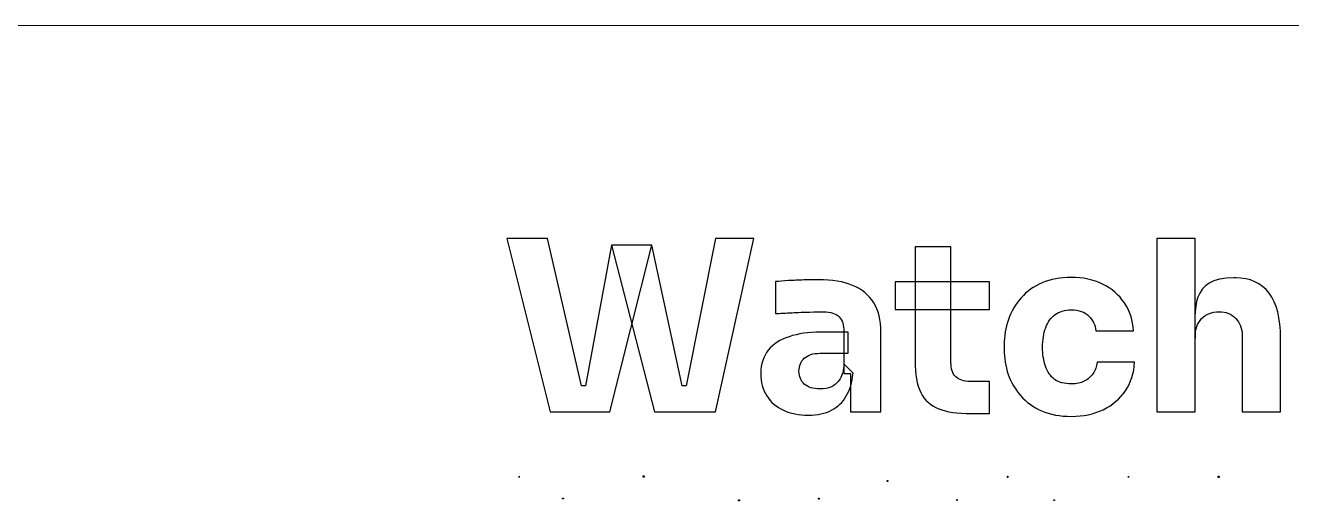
# Model space of a CAD drawing. Header units: millimetres. Extents: x -62 to 62, y -18 to 19.
# Drawn here: x -20.12 to 0.93, y 10.62 to 18.52 of the extents above; entities that cross this region are included whole.
import ezdxf
from ezdxf.lldxf.tags import DXFTag

# ---------------------------------------------------------------- set-up
doc = ezdxf.new("R2010")
doc.units = ezdxf.units.MM
doc.header["$MEASUREMENT"] = 0
doc.header["$XCLIPFRAME"] = 0
doc.layers.add('Layer 1', color=7, linetype='Continuous')
tags = doc.linetypes.add('New Line21', pattern=[0.2, 0.1, -0.1]).pattern_tags.tags
tags[6:7] = [DXFTag(74, 4), DXFTag(75, 0), DXFTag(340, '0'), DXFTag(46, 1.0), DXFTag(50, 0.0), DXFTag(44, 0.0), DXFTag(45, 0.0)]
tags[4:5] = [DXFTag(74, 4), DXFTag(75, 0), DXFTag(340, '0'), DXFTag(46, 1.0), DXFTag(50, 0.0), DXFTag(44, 0.0), DXFTag(45, 0.0)]
picture_1 = doc.add_image_def('image32.png', size_in_pixel=(97, 103))
picture_2 = doc.add_image_def('image33.png', size_in_pixel=(21, 103))
picture_3 = doc.add_image_def('image34.png', size_in_pixel=(61, 77))
picture_4 = doc.add_image_def('image35.png', size_in_pixel=(22, 103))
picture_5 = doc.add_image_def('image36.png', size_in_pixel=(40, 75))
picture_6 = doc.add_image_def('image37.png', size_in_pixel=(51, 99))
picture_7 = doc.add_image_def('image38.png', size_in_pixel=(61, 79))
picture_8 = doc.add_image_def('image39.png', size_in_pixel=(62, 77))
picture_9 = doc.add_image_def('image40.png', size_in_pixel=(76, 106))
picture_10 = doc.add_image_def('image41.png', size_in_pixel=(64, 77))
picture_11 = doc.add_image_def('image42.png', size_in_pixel=(10, 103))

msp = doc.modelspace()

# ---------------------------------------------------------------- linework, layer by layer
at = {"layer": 'Layer 1', "color": 1, "linetype": 'New Line21', "lineweight": 5}
msp.add_open_spline([(-50.809, 18.516), (-50.809, 18.516), (50.768, 18.516), (50.768, 18.516)], degree=3, dxfattribs=at)
at = {"layer": 'Layer 1'}
for points, knots in [([(-11.393, 12.094), (-11.393, 12.094), (-12.111, 14.972), (-12.111, 14.972), (-12.111, 14.972), (-12.111, 14.972), (-11.437, 14.972), (-11.437, 14.972), (-11.437, 14.972), (-11.437, 14.972), (-10.874, 12.527), (-10.874, 12.527), (-10.874, 12.527), (-10.874, 12.527), (-10.806, 12.527), (-10.806, 12.527), (-10.806, 12.527), (-10.806, 12.527), (-10.371, 14.866), (-10.371, 14.866), (-10.371, 14.866), (-10.371, 14.866), (-9.701, 14.866), (-9.701, 14.866), (-9.701, 14.866), (-9.701, 14.866), (-10.399, 12.094), (-10.399, 12.094), (-10.399, 12.094), (-10.399, 12.094), (-11.393, 12.094), (-11.393, 12.094)], [0, 0, 0, 0, 0.111111, 0.111111, 0.111111, 0.111111, 0.222222, 0.222222, 0.222222, 0.222222, 0.333333, 0.333333, 0.333333, 0.333333, 0.444444, 0.444444, 0.444444, 0.444444, 0.555556, 0.555556, 0.555556, 0.555556, 0.666667, 0.666667, 0.666667, 0.666667, 0.777778, 0.777778, 0.777778, 0.777778, 1, 1, 1, 1]), ([(-9.657, 12.094), (-9.657, 12.094), (-10.371, 14.866), (-10.371, 14.866), (-10.371, 14.866), (-10.371, 14.866), (-9.701, 14.866), (-9.701, 14.866), (-9.701, 14.866), (-9.701, 14.866), (-9.198, 12.527), (-9.198, 12.527), (-9.198, 12.527), (-9.198, 12.527), (-9.134, 12.527), (-9.134, 12.527), (-9.134, 12.527), (-9.134, 12.527), (-8.643, 14.972), (-8.643, 14.972), (-8.643, 14.972), (-8.643, 14.972), (-8.005, 14.972), (-8.005, 14.972), (-8.005, 14.972), (-8.005, 14.972), (-8.643, 12.094), (-8.643, 12.094), (-8.643, 12.094), (-8.643, 12.094), (-9.657, 12.094), (-9.657, 12.094)], [0, 0, 0, 0, 0.111111, 0.111111, 0.111111, 0.111111, 0.222222, 0.222222, 0.222222, 0.222222, 0.333333, 0.333333, 0.333333, 0.333333, 0.444444, 0.444444, 0.444444, 0.444444, 0.555556, 0.555556, 0.555556, 0.555556, 0.666667, 0.666667, 0.666667, 0.666667, 0.777778, 0.777778, 0.777778, 0.777778, 1, 1, 1, 1]), ([(-1.31, 12.094), (-1.31, 12.094), (-1.31, 14.972), (-1.31, 14.972), (-1.31, 14.972), (-1.31, 14.972), (-0.671, 14.972), (-0.671, 14.972), (-0.671, 14.972), (-0.671, 14.972), (-0.671, 13.312), (-0.671, 13.312), (-0.671, 13.312), (-0.671, 13.312), (-0.671, 13.312), (-0.671, 13.312), (-0.671, 13.312), (-0.671, 13.8), (-0.762, 14.321), (-0.025, 14.321), (-0.025, 14.321), (-0.025, 14.321), (0.003, 14.321), (0.003, 14.321), (0.003, 14.321), (0.245, 14.321), (0.43, 14.236), (0.558, 14.065), (0.558, 14.065), (0.686, 13.897), (0.75, 13.65), (0.75, 13.324), (0.75, 13.324), (0.75, 13.324), (0.75, 12.094), (0.75, 12.094), (0.75, 12.094), (0.75, 12.094), (0.111, 12.094), (0.111, 12.094), (0.111, 12.094), (0.111, 12.094), (0.111, 13.363), (0.111, 13.363), (0.111, 13.363), (0.111, 13.482), (0.075, 13.576), (0.003, 13.647), (0.003, 13.647), (-0.066, 13.721), (-0.158, 13.758), (-0.272, 13.758), (-0.272, 13.758), (-0.392, 13.758), (-0.489, 13.72), (-0.564, 13.643), (-0.564, 13.643), (-0.636, 13.567), (-0.671, 13.466), (-0.671, 13.34), (-0.671, 13.34), (-0.671, 13.34), (-0.671, 12.094), (-0.671, 12.094), (-0.671, 12.094), (-0.671, 12.094), (-1.31, 12.094), (-1.31, 12.094)], [0, 0, 0, 0, 0.055556, 0.055556, 0.055556, 0.055556, 0.111111, 0.111111, 0.111111, 0.111111, 0.166667, 0.166667, 0.166667, 0.166667, 0.222222, 0.222222, 0.222222, 0.222222, 0.277778, 0.277778, 0.277778, 0.277778, 0.333333, 0.333333, 0.333333, 0.333333, 0.388889, 0.388889, 0.388889, 0.388889, 0.444444, 0.444444, 0.444444, 0.444444, 0.5, 0.5, 0.5, 0.5, 0.555556, 0.555556, 0.555556, 0.555556, 0.611111, 0.611111, 0.611111, 0.611111, 0.666667, 0.666667, 0.666667, 0.666667, 0.722222, 0.722222, 0.722222, 0.722222, 0.777778, 0.777778, 0.777778, 0.777778, 0.833333, 0.833333, 0.833333, 0.833333, 0.888889, 0.888889, 0.888889, 0.888889, 1, 1, 1, 1]), ([(-4.399, 12.066), (-4.62, 12.066), (-4.798, 12.092), (-4.934, 12.145), (-4.934, 12.145), (-5.07, 12.2), (-5.17, 12.291), (-5.233, 12.417), (-5.233, 12.417), (-5.295, 12.546), (-5.325, 12.719), (-5.325, 12.937), (-5.325, 12.937), (-5.325, 12.937), (-5.325, 14.838), (-5.325, 14.838), (-5.325, 14.838), (-5.325, 14.838), (-4.73, 14.838), (-4.73, 14.838), (-4.73, 14.838), (-4.73, 14.838), (-4.73, 12.914), (-4.73, 12.914), (-4.73, 12.914), (-4.73, 12.811), (-4.704, 12.732), (-4.651, 12.677), (-4.651, 12.677), (-4.595, 12.625), (-4.516, 12.598), (-4.415, 12.598), (-4.415, 12.598), (-4.415, 12.598), (-4.092, 12.598), (-4.092, 12.598), (-4.092, 12.598), (-4.092, 12.598), (-4.092, 12.066), (-4.092, 12.066), (-4.092, 12.066), (-4.092, 12.066), (-4.399, 12.066), (-4.399, 12.066)], [0, 0, 0, 0, 0.083333, 0.083333, 0.083333, 0.083333, 0.166667, 0.166667, 0.166667, 0.166667, 0.25, 0.25, 0.25, 0.25, 0.333333, 0.333333, 0.333333, 0.333333, 0.416667, 0.416667, 0.416667, 0.416667, 0.5, 0.5, 0.5, 0.5, 0.583333, 0.583333, 0.583333, 0.583333, 0.666667, 0.666667, 0.666667, 0.666667, 0.75, 0.75, 0.75, 0.75, 0.833333, 0.833333, 0.833333, 0.833333, 1, 1, 1, 1]), ([(-2.728, 12.019), (-2.917, 12.019), (-3.082, 12.049), (-3.223, 12.11), (-3.223, 12.11), (-3.361, 12.172), (-3.477, 12.257), (-3.57, 12.362), (-3.57, 12.362), (-3.664, 12.467), (-3.732, 12.585), (-3.778, 12.717), (-3.778, 12.717), (-3.823, 12.851), (-3.846, 12.989), (-3.846, 13.131), (-3.846, 13.131), (-3.846, 13.131), (-3.846, 13.206), (-3.846, 13.206), (-3.846, 13.206), (-3.846, 13.353), (-3.822, 13.493), (-3.774, 13.627), (-3.774, 13.627), (-3.726, 13.764), (-3.655, 13.885), (-3.563, 13.99), (-3.563, 13.99), (-3.469, 14.095), (-3.354, 14.178), (-3.215, 14.239), (-3.215, 14.239), (-3.074, 14.299), (-2.913, 14.329), (-2.732, 14.329), (-2.732, 14.329), (-2.535, 14.329), (-2.361, 14.291), (-2.209, 14.215), (-2.209, 14.215), (-2.058, 14.141), (-1.937, 14.037), (-1.846, 13.903), (-1.846, 13.903), (-1.756, 13.769), (-1.705, 13.616), (-1.694, 13.442), (-1.694, 13.442), (-1.694, 13.442), (-2.321, 13.442), (-2.321, 13.442), (-2.321, 13.442), (-2.332, 13.539), (-2.372, 13.621), (-2.441, 13.687), (-2.441, 13.687), (-2.507, 13.755), (-2.604, 13.789), (-2.732, 13.789), (-2.732, 13.789), (-2.839, 13.789), (-2.928, 13.763), (-3, 13.71), (-3, 13.71), (-3.069, 13.658), (-3.121, 13.585), (-3.155, 13.493), (-3.155, 13.493), (-3.19, 13.401), (-3.207, 13.292), (-3.207, 13.166), (-3.207, 13.166), (-3.207, 13.05), (-3.191, 12.945), (-3.159, 12.851), (-3.159, 12.851), (-3.127, 12.759), (-3.077, 12.686), (-3.008, 12.634), (-3.008, 12.634), (-2.936, 12.584), (-2.843, 12.559), (-2.728, 12.559), (-2.728, 12.559), (-2.643, 12.559), (-2.571, 12.573), (-2.513, 12.602), (-2.513, 12.602), (-2.452, 12.634), (-2.404, 12.676), (-2.369, 12.728), (-2.369, 12.728), (-2.332, 12.784), (-2.309, 12.847), (-2.301, 12.918), (-2.301, 12.918), (-2.301, 12.918), (-1.678, 12.918), (-1.678, 12.918), (-1.678, 12.918), (-1.687, 12.739), (-1.737, 12.581), (-1.83, 12.445), (-1.83, 12.445), (-1.923, 12.31), (-2.047, 12.205), (-2.201, 12.129), (-2.201, 12.129), (-2.356, 12.056), (-2.531, 12.019), (-2.728, 12.019)], [0, 0, 0, 0, 0.034483, 0.034483, 0.034483, 0.034483, 0.068966, 0.068966, 0.068966, 0.068966, 0.103448, 0.103448, 0.103448, 0.103448, 0.137931, 0.137931, 0.137931, 0.137931, 0.172414, 0.172414, 0.172414, 0.172414, 0.206897, 0.206897, 0.206897, 0.206897, 0.241379, 0.241379, 0.241379, 0.241379, 0.275862, 0.275862, 0.275862, 0.275862, 0.310345, 0.310345, 0.310345, 0.310345, 0.344828, 0.344828, 0.344828, 0.344828, 0.37931, 0.37931, 0.37931, 0.37931, 0.413793, 0.413793, 0.413793, 0.413793, 0.448276, 0.448276, 0.448276, 0.448276, 0.482759, 0.482759, 0.482759, 0.482759, 0.517241, 0.517241, 0.517241, 0.517241, 0.551724, 0.551724, 0.551724, 0.551724, 0.586207, 0.586207, 0.586207, 0.586207, 0.62069, 0.62069, 0.62069, 0.62069, 0.655172, 0.655172, 0.655172, 0.655172, 0.689655, 0.689655, 0.689655, 0.689655, 0.724138, 0.724138, 0.724138, 0.724138, 0.758621, 0.758621, 0.758621, 0.758621, 0.793103, 0.793103, 0.793103, 0.793103, 0.827586, 0.827586, 0.827586, 0.827586, 0.862069, 0.862069, 0.862069, 0.862069, 0.896552, 0.896552, 0.896552, 0.896552, 0.931034, 0.931034, 0.931034, 0.931034, 1, 1, 1, 1]), ([(-6.402, 12.094), (-6.402, 12.094), (-6.402, 12.732), (-6.402, 12.732), (-6.402, 12.732), (-6.402, 12.732), (-6.509, 12.732), (-6.509, 12.732), (-6.509, 12.732), (-6.509, 12.732), (-6.509, 13.426), (-6.509, 13.426), (-6.509, 13.426), (-6.509, 13.537), (-6.536, 13.619), (-6.59, 13.675), (-6.59, 13.675), (-6.643, 13.73), (-6.728, 13.757), (-6.845, 13.757), (-6.845, 13.757), (-6.903, 13.757), (-6.981, 13.756), (-7.076, 13.753), (-7.076, 13.753), (-7.172, 13.751), (-7.27, 13.747), (-7.372, 13.742), (-7.372, 13.742), (-7.473, 13.736), (-7.565, 13.731), (-7.647, 13.726), (-7.647, 13.726), (-7.647, 13.726), (-7.647, 14.258), (-7.647, 14.258), (-7.647, 14.258), (-7.586, 14.263), (-7.514, 14.269), (-7.432, 14.274), (-7.432, 14.274), (-7.349, 14.279), (-7.264, 14.283), (-7.176, 14.286), (-7.176, 14.286), (-7.088, 14.288), (-7.006, 14.29), (-6.929, 14.29), (-6.929, 14.29), (-6.705, 14.29), (-6.518, 14.258), (-6.366, 14.195), (-6.366, 14.195), (-6.212, 14.132), (-6.095, 14.036), (-6.014, 13.907), (-6.014, 13.907), (-5.935, 13.781), (-5.895, 13.618), (-5.895, 13.418), (-5.895, 13.418), (-5.895, 13.418), (-5.895, 12.094), (-5.895, 12.094), (-5.895, 12.094), (-5.895, 12.094), (-6.402, 12.094), (-6.402, 12.094)], [0, 0, 0, 0, 0.055556, 0.055556, 0.055556, 0.055556, 0.111111, 0.111111, 0.111111, 0.111111, 0.166667, 0.166667, 0.166667, 0.166667, 0.222222, 0.222222, 0.222222, 0.222222, 0.277778, 0.277778, 0.277778, 0.277778, 0.333333, 0.333333, 0.333333, 0.333333, 0.388889, 0.388889, 0.388889, 0.388889, 0.444444, 0.444444, 0.444444, 0.444444, 0.5, 0.5, 0.5, 0.5, 0.555556, 0.555556, 0.555556, 0.555556, 0.611111, 0.611111, 0.611111, 0.611111, 0.666667, 0.666667, 0.666667, 0.666667, 0.722222, 0.722222, 0.722222, 0.722222, 0.777778, 0.777778, 0.777778, 0.777778, 0.833333, 0.833333, 0.833333, 0.833333, 0.888889, 0.888889, 0.888889, 0.888889, 1, 1, 1, 1]), ([(-5.656, 13.793), (-5.656, 13.793), (-5.656, 14.254), (-5.656, 14.254), (-5.656, 14.254), (-5.656, 14.254), (-4.092, 14.254), (-4.092, 14.254), (-4.092, 14.254), (-4.092, 14.254), (-4.092, 13.793), (-4.092, 13.793), (-4.092, 13.793), (-4.092, 13.793), (-5.656, 13.793), (-5.656, 13.793)], [0, 0, 0, 0, 0.2, 0.2, 0.2, 0.2, 0.4, 0.4, 0.4, 0.4, 0.6, 0.6, 0.6, 0.6, 1, 1, 1, 1]), ([(-7.1, 12.038), (-7.257, 12.038), (-7.395, 12.066), (-7.515, 12.121), (-7.515, 12.121), (-7.633, 12.176), (-7.724, 12.255), (-7.791, 12.358), (-7.791, 12.358), (-7.857, 12.463), (-7.891, 12.588), (-7.891, 12.732), (-7.891, 12.732), (-7.891, 12.89), (-7.849, 13.019), (-7.767, 13.119), (-7.767, 13.119), (-7.684, 13.221), (-7.569, 13.296), (-7.419, 13.343), (-7.419, 13.343), (-7.27, 13.393), (-7.099, 13.418), (-6.905, 13.418), (-6.905, 13.418), (-6.905, 13.418), (-6.438, 13.418), (-6.438, 13.418), (-6.438, 13.418), (-6.438, 13.418), (-6.438, 13.067), (-6.438, 13.067), (-6.438, 13.067), (-6.438, 13.067), (-6.909, 13.067), (-6.909, 13.067), (-6.909, 13.067), (-7.02, 13.067), (-7.107, 13.04), (-7.168, 12.985), (-7.168, 12.985), (-7.226, 12.932), (-7.256, 12.86), (-7.256, 12.768), (-7.256, 12.768), (-7.256, 12.681), (-7.226, 12.61), (-7.168, 12.555), (-7.168, 12.555), (-7.107, 12.502), (-7.02, 12.476), (-6.909, 12.476), (-6.909, 12.476), (-6.837, 12.476), (-6.773, 12.488), (-6.717, 12.511), (-6.717, 12.511), (-6.659, 12.538), (-6.611, 12.581), (-6.573, 12.642), (-6.573, 12.642), (-6.536, 12.702), (-6.515, 12.786), (-6.509, 12.894), (-6.509, 12.894), (-6.509, 12.894), (-6.358, 12.736), (-6.358, 12.736), (-6.358, 12.736), (-6.371, 12.586), (-6.408, 12.46), (-6.47, 12.358), (-6.47, 12.358), (-6.528, 12.255), (-6.611, 12.176), (-6.717, 12.121), (-6.717, 12.121), (-6.821, 12.066), (-6.949, 12.038), (-7.1, 12.038)], [0, 0, 0, 0, 0.047619, 0.047619, 0.047619, 0.047619, 0.095238, 0.095238, 0.095238, 0.095238, 0.142857, 0.142857, 0.142857, 0.142857, 0.190476, 0.190476, 0.190476, 0.190476, 0.238095, 0.238095, 0.238095, 0.238095, 0.285714, 0.285714, 0.285714, 0.285714, 0.333333, 0.333333, 0.333333, 0.333333, 0.380952, 0.380952, 0.380952, 0.380952, 0.428571, 0.428571, 0.428571, 0.428571, 0.47619, 0.47619, 0.47619, 0.47619, 0.52381, 0.52381, 0.52381, 0.52381, 0.571429, 0.571429, 0.571429, 0.571429, 0.619048, 0.619048, 0.619048, 0.619048, 0.666667, 0.666667, 0.666667, 0.666667, 0.714286, 0.714286, 0.714286, 0.714286, 0.761905, 0.761905, 0.761905, 0.761905, 0.809524, 0.809524, 0.809524, 0.809524, 0.857143, 0.857143, 0.857143, 0.857143, 0.904762, 0.904762, 0.904762, 0.904762, 1, 1, 1, 1])]:
    msp.add_open_spline(points, degree=3, knots=knots, dxfattribs=at)

# ---------------------------------------------------------------- pictures from other files: only their frames are drawn
image = msp.add_image(picture_11, insert=(-11.754, 9.735), size_in_units=(0.139, 1.431), dxfattribs=at)
image.set_boundary_path([(-11.75, 9.74), (-11.6, 11.17)])
image.dxf.flags = 3
image = msp.add_image(picture_9, insert=(-9.716, 9.702), size_in_units=(1.056, 1.472), dxfattribs=at)
image.set_boundary_path([(-9.72, 9.7), (-8.65, 11.17)])
image.dxf.flags = 3
image = msp.add_image(picture_6, insert=(-5.719, 9.723), size_in_units=(0.708, 1.375), dxfattribs=at)
image.set_boundary_path([(-5.72, 9.72), (-5, 11.11)])
image.dxf.flags = 3
image = msp.add_image(picture_4, insert=(-3.745, 9.736), size_in_units=(0.306, 1.431), dxfattribs=at)
image.set_boundary_path([(-3.75, 9.74), (-3.43, 11.17)])
image.dxf.flags = 3
image = msp.add_image(picture_2, insert=(-1.763, 9.735), size_in_units=(0.292, 1.431), dxfattribs=at)
image.set_boundary_path([(-1.76, 9.74), (-1.46, 11.17)])
image.dxf.flags = 3
image = msp.add_image(picture_1, insert=(-0.293, 9.735), size_in_units=(1.347, 1.431), dxfattribs=at)
image.set_boundary_path([(-0.3, 9.74), (1.06, 11.17)])
image.dxf.flags = 3
image = msp.add_image(picture_10, insert=(-11.039, 9.735), size_in_units=(0.889, 1.069), dxfattribs=at)
image.set_boundary_path([(-11.04, 9.74), (-10.14, 10.81)])
image.dxf.flags = 3
image = msp.add_image(picture_8, insert=(-8.153, 9.706), size_in_units=(0.861, 1.069), dxfattribs=at)
image.set_boundary_path([(-8.15, 9.7), (-7.28, 10.78)])
image.dxf.flags = 3
image = msp.add_image(picture_7, insert=(-6.843, 9.706), size_in_units=(0.847, 1.097), dxfattribs=at)
image.set_boundary_path([(-6.84, 9.7), (-6, 10.81)])
image.dxf.flags = 3
image = msp.add_image(picture_5, insert=(-4.576, 9.736), size_in_units=(0.556, 1.042), dxfattribs=at)
image.set_boundary_path([(-4.58, 9.74), (-4.01, 10.79)])
image.dxf.flags = 3
image = msp.add_image(picture_3, insert=(-2.987, 9.708), size_in_units=(0.847, 1.069), dxfattribs=at)
image.set_boundary_path([(-2.99, 9.71), (-2.13, 10.79)])
image.dxf.flags = 3

doc.saveas('drawing.dxf')
